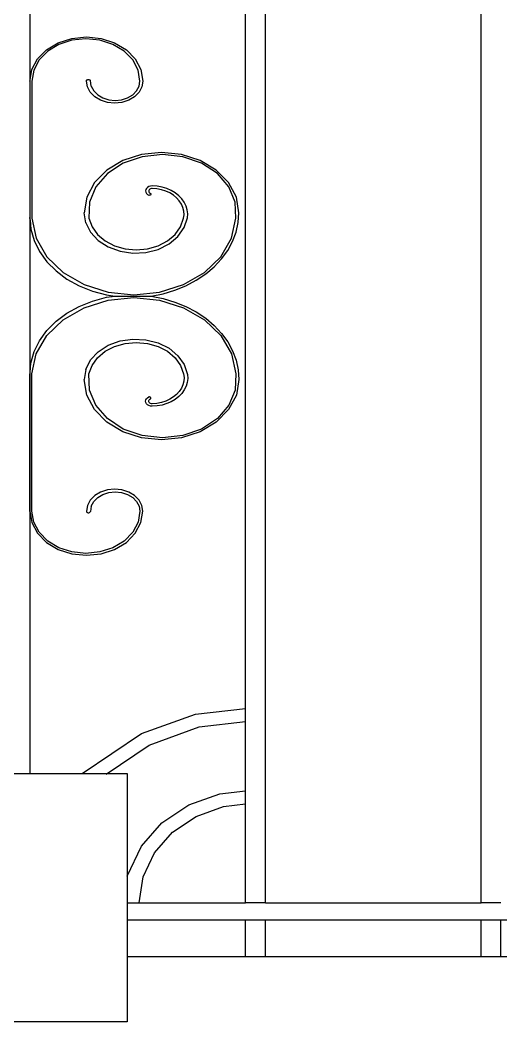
# Model space of a CAD drawing. Header units: millimetres. Extents: x 173236 to 801264, y -94969 to 615039.
# Drawn here: x 396359 to 396649, y -1874 to -1269 of the extents above; entities that cross this region are included whole.
import ezdxf

# ---------------------------------------------------------------- set-up
doc = ezdxf.new("R2010")
doc.units = ezdxf.units.MM
doc.header["$MEASUREMENT"] = 0
for name, color, linetype in [('VOX-A-ELEV-1-NEAR', 130, 'Continuous'), ('VOX-A-ELEV-3', 135, 'Continuous'), ('VOX-A-WALL-PATT', 233, 'Continuous')]:
    doc.layers.add(name, color=color, linetype=linetype)

# ---------------------------------------------------------------- blocks, each defined once
blk = doc.blocks.new('west stsircase')
at = {"layer": 'VOX-A-WALL-PATT'}
for p, q in [((1460052.16, -954.92), (1460052.16, -717.63)), ((1460182.16, -1334.49), (1460182.16, -717.63)), ((1460194.16, -1451.85), (1460194.16, -717.63)), ((1460324.16, -1451.85), (1460324.16, -717.63)), ((1460069.06, -932.68), (1460077.28, -930.02)), ((1460077.4, -931.14), (1460069.53, -933.69)), ((1460077.28, -930.02), (1460086.11, -929.11)), ((1460085.83, -930.28), (1460077.4, -931.14)), ((1460094.27, -931.14), (1460085.83, -930.28)), ((1460086.11, -929.11), (1460094.93, -930.02)), ((1460102.13, -933.69), (1460094.27, -931.14)), ((1460094.93, -930.02), (1460103.15, -932.68)), ((1460056.59, -942.43), (1460062.01, -936.91)), ((1460062.01, -936.91), (1460069.06, -932.68)), ((1460069.53, -933.69), (1460062.78, -937.74)), ((1460108.88, -937.74), (1460102.13, -933.69)), ((1460103.15, -932.68), (1460110.21, -936.91)), ((1460110.21, -936.91), (1460115.62, -942.43)), ((1460053.18, -948.86), (1460056.59, -942.43)), ((1460057.61, -943.02), (1460054.35, -949.16)), ((1460062.78, -937.74), (1460057.61, -943.02)), ((1460114.06, -943.02), (1460108.88, -937.74)), ((1460117.31, -949.16), (1460114.06, -943.02)), ((1460115.62, -942.43), (1460119.03, -948.86)), ((1460052.16, -954.92), (1460053.18, -948.86)), ((1460054.35, -949.16), (1460053.24, -955.76)), ((1460118.42, -955.76), (1460117.31, -949.16)), ((1460119.03, -948.86), (1460120.19, -955.76)), ((1460052.02, -955.76), (1460052.16, -954.92)), ((1460052.02, -955.76), (1460052.02, -1038.13)), ((1460052.16, -1039.62), (1460052.16, -954.92)), ((1460053.24, -955.76), (1460053.24, -1038.62)), ((1460086.11, -955.76), (1460086.15, -955.51)), ((1460086.69, -959.21), (1460086.11, -955.76)), ((1460086.15, -955.51), (1460086.27, -955.28)), ((1460086.27, -955.28), (1460086.46, -955.09)), ((1460086.46, -955.09), (1460086.71, -954.93)), ((1460086.71, -954.93), (1460087.01, -954.84)), ((1460087.01, -954.84), (1460087.32, -954.81)), ((1460087.32, -954.81), (1460087.64, -954.84)), ((1460087.64, -954.84), (1460087.93, -954.93)), ((1460087.93, -954.93), (1460088.18, -955.09)), ((1460088.18, -955.09), (1460088.37, -955.28)), ((1460088.37, -955.28), (1460088.5, -955.51)), ((1460089.05, -958.78), (1460088.5, -955.51)), ((1460117.91, -958.78), (1460118.42, -955.76)), ((1460120.19, -955.76), (1460119.61, -959.21)), ((1460088.39, -962.42), (1460086.69, -959.21)), ((1460089.05, -958.78), (1460090.54, -961.6)), ((1460090.54, -961.6), (1460092.91, -964.02)), ((1460114.05, -964.02), (1460116.42, -961.6)), ((1460116.42, -961.6), (1460117.91, -958.78)), ((1460119.61, -959.21), (1460117.9, -962.42)), ((1460091.1, -965.18), (1460088.39, -962.42)), ((1460094.63, -967.3), (1460091.1, -965.18)), ((1460092.91, -964.02), (1460096.01, -965.88)), ((1460098.74, -968.63), (1460094.63, -967.3)), ((1460096.01, -965.88), (1460099.61, -967.04)), ((1460099.61, -967.04), (1460103.48, -967.44)), ((1460103.48, -967.44), (1460107.35, -967.04)), ((1460107.35, -967.04), (1460110.95, -965.88)), ((1460111.67, -967.3), (1460107.56, -968.63)), ((1460110.95, -965.88), (1460114.05, -964.02)), ((1460115.2, -965.18), (1460111.67, -967.3)), ((1460117.9, -962.42), (1460115.2, -965.18)), ((1460103.15, -969.08), (1460098.74, -968.63)), ((1460107.56, -968.63), (1460103.15, -969.08)), ((1460108.14, -1003.7), (1460098.47, -1009.49)), ((1460119.4, -1000.05), (1460108.14, -1003.7)), ((1460119.66, -1001.4), (1460108.31, -1005.36)), ((1460131.48, -998.81), (1460119.4, -1000.05)), ((1460131.95, -1000.05), (1460119.66, -1001.4)), ((1460143.56, -1000.05), (1460131.48, -998.81)), ((1460144.25, -1001.4), (1460131.95, -1000.05)), ((1460154.81, -1003.7), (1460143.56, -1000.05)), ((1460155.59, -1005.36), (1460144.25, -1001.4)), ((1460164.48, -1009.49), (1460154.81, -1003.7)), ((1460098.47, -1009.49), (1460091.06, -1017.05)), ((1460108.31, -1005.36), (1460098.81, -1011.61)), ((1460165.1, -1011.61), (1460155.59, -1005.36)), ((1460171.9, -1017.05), (1460164.48, -1009.49)), ((1460098.81, -1011.61), (1460091.88, -1019.67)), ((1460172.02, -1019.67), (1460165.1, -1011.61)), ((1460091.06, -1017.05), (1460086.39, -1025.85)), ((1460091.88, -1019.67), (1460088.07, -1028.91)), ((1460121.97, -1021.31), (1460121.84, -1022.1)), ((1460121.84, -1022.1), (1460121.97, -1022.89)), ((1460122.36, -1020.58), (1460121.97, -1021.31)), ((1460122.98, -1019.95), (1460122.36, -1020.58)), ((1460123.78, -1019.47), (1460122.98, -1019.95)), ((1460123.81, -1021.76), (1460123.72, -1022.18)), ((1460123.72, -1022.18), (1460123.77, -1022.6)), ((1460124.72, -1019.17), (1460123.78, -1019.47)), ((1460124.03, -1021.38), (1460123.81, -1021.76)), ((1460124.37, -1021.05), (1460124.03, -1021.38)), ((1460124.81, -1020.8), (1460124.37, -1021.05)), ((1460125.72, -1019.06), (1460124.72, -1019.17)), ((1460125.31, -1020.65), (1460124.81, -1020.8)), ((1460125.85, -1020.61), (1460125.31, -1020.65)), ((1460128.77, -1019.28), (1460125.72, -1019.06)), ((1460128.64, -1020.85), (1460125.85, -1020.61)), ((1460131.35, -1021.39), (1460128.64, -1020.85)), ((1460131.74, -1019.82), (1460128.77, -1019.28)), ((1460133.95, -1022.22), (1460131.35, -1021.39)), ((1460134.59, -1020.68), (1460131.74, -1019.82)), ((1460136.37, -1023.33), (1460133.95, -1022.22)), ((1460137.26, -1021.84), (1460134.59, -1020.68)), ((1460139.7, -1023.28), (1460137.26, -1021.84)), ((1460176.56, -1025.85), (1460171.9, -1017.05)), ((1460175.83, -1028.91), (1460172.02, -1019.67)), ((1460086.39, -1025.85), (1460084.8, -1035.3)), ((1460121.97, -1022.89), (1460122.36, -1023.62)), ((1460122.36, -1023.62), (1460122.98, -1024.25)), ((1460122.98, -1024.25), (1460123.78, -1024.73)), ((1460123.77, -1022.6), (1460123.96, -1023)), ((1460124.02, -1024.76), (1460123.78, -1024.73)), ((1460123.96, -1023), (1460124.28, -1023.34)), ((1460124.26, -1024.73), (1460124.02, -1024.76)), ((1460124.48, -1024.66), (1460124.26, -1024.73)), ((1460124.28, -1023.34), (1460124.5, -1023.41)), ((1460124.68, -1024.55), (1460124.48, -1024.66)), ((1460124.5, -1023.41), (1460124.69, -1023.53)), ((1460124.83, -1024.4), (1460124.68, -1024.55)), ((1460124.69, -1023.53), (1460124.84, -1023.68)), ((1460124.92, -1024.23), (1460124.83, -1024.4)), ((1460124.84, -1023.68), (1460124.93, -1023.86)), ((1460124.95, -1024.04), (1460124.92, -1024.23)), ((1460124.93, -1023.86), (1460124.95, -1024.04)), ((1460138.56, -1024.7), (1460136.37, -1023.33)), ((1460140.49, -1026.29), (1460138.56, -1024.7)), ((1460141.86, -1024.97), (1460139.7, -1023.28)), ((1460142.11, -1028.08), (1460140.49, -1026.29)), ((1460143.69, -1026.88), (1460141.86, -1024.97)), ((1460143.4, -1030.02), (1460142.11, -1028.08)), ((1460145.17, -1028.97), (1460143.69, -1026.88)), ((1460178.15, -1035.3), (1460176.56, -1025.85)), ((1460088.07, -1028.91), (1460087.67, -1038.62)), ((1460144.32, -1032.09), (1460143.4, -1030.02)), ((1460144.87, -1034.24), (1460144.32, -1032.09)), ((1460145.02, -1036.43), (1460144.87, -1034.24)), ((1460146.26, -1031.2), (1460145.17, -1028.97)), ((1460146.95, -1033.53), (1460146.26, -1031.2)), ((1460147.21, -1035.91), (1460146.95, -1033.53)), ((1460176.23, -1038.62), (1460175.83, -1028.91)), ((1460052.16, -1039.62), (1460052.02, -1038.13)), ((1460052.16, -1039.62), (1460052.68, -1045.17)), ((1460052.16, -1131.57), (1460052.16, -1039.62)), ((1460053.24, -1038.62), (1460055.87, -1050.67)), ((1460085.79, -1041.38), (1460084.8, -1035.3)), ((1460087.67, -1038.62), (1460089.52, -1043.73)), ((1460142.94, -1043.73), (1460144.78, -1038.62)), ((1460144.78, -1038.62), (1460145.02, -1036.43)), ((1460145.12, -1044.24), (1460147.05, -1038.3)), ((1460147.05, -1038.3), (1460147.21, -1035.91)), ((1460173.6, -1050.67), (1460176.23, -1038.62)), ((1460177.72, -1041.17), (1460178.15, -1035.3)), ((1460052.68, -1045.17), (1460054.65, -1052.06)), ((1460085.79, -1041.38), (1460088.67, -1047.07)), ((1460089.52, -1043.73), (1460092.84, -1048.37)), ((1460139.62, -1048.37), (1460142.94, -1043.73)), ((1460141.36, -1049.61), (1460145.12, -1044.24)), ((1460176.43, -1046.96), (1460177.72, -1041.17)), ((1460054.65, -1052.06), (1460057.88, -1058.66)), ((1460055.87, -1050.67), (1460062.31, -1061.82)), ((1460088.67, -1047.07), (1460093.28, -1052.03)), ((1460092.84, -1048.37), (1460097.45, -1052.27)), ((1460093.28, -1052.03), (1460099.33, -1055.93)), ((1460097.45, -1052.27), (1460103.1, -1055.23)), ((1460129.35, -1055.23), (1460135, -1052.27)), ((1460135, -1052.27), (1460139.62, -1048.37)), ((1460136, -1054.09), (1460141.36, -1049.61)), ((1460167.17, -1061.82), (1460173.6, -1050.67)), ((1460174.3, -1052.6), (1460176.43, -1046.96)), ((1460099.33, -1055.93), (1460106.42, -1058.54)), ((1460103.1, -1055.23), (1460109.48, -1057.06)), ((1460106.42, -1058.54), (1460114.12, -1059.68)), ((1460109.48, -1057.06), (1460116.23, -1057.69)), ((1460116.23, -1057.69), (1460122.98, -1057.06)), ((1460121.94, -1059.28), (1460129.39, -1057.38)), ((1460122.98, -1057.06), (1460129.35, -1055.23)), ((1460129.39, -1057.38), (1460136, -1054.09)), ((1460167.65, -1063.12), (1460171.36, -1058.01)), ((1460171.36, -1058.01), (1460174.3, -1052.6)), ((1460057.88, -1058.66), (1460062.31, -1064.81)), ((1460062.31, -1061.82), (1460072.13, -1071.34)), ((1460114.12, -1059.68), (1460121.94, -1059.28)), ((1460157.34, -1071.34), (1460167.17, -1061.82)), ((1460163.21, -1067.87), (1460167.65, -1063.12)), ((1460062.31, -1064.81), (1460067.84, -1070.4)), ((1460067.84, -1070.4), (1460074.35, -1075.3)), ((1460158.1, -1072.19), (1460163.21, -1067.87)), ((1460072.13, -1071.34), (1460084.7, -1078.62)), ((1460074.35, -1075.3), (1460081.71, -1079.4)), ((1460144.77, -1078.62), (1460157.34, -1071.34)), ((1460146.17, -1079.32), (1460152.4, -1076.02)), ((1460152.4, -1076.02), (1460158.1, -1072.19)), ((1460081.71, -1079.4), (1460089.75, -1082.61)), ((1460084.7, -1078.62), (1460099.22, -1083.18)), ((1460089.75, -1082.61), (1460098.3, -1084.88)), ((1460130.25, -1083.18), (1460144.77, -1078.62)), ((1460132.48, -1084.14), (1460139.5, -1082.04)), ((1460139.5, -1082.04), (1460146.17, -1079.32)), ((1460081.71, -1091.8), (1460089.75, -1088.58)), ((1460084.7, -1092.57), (1460099.22, -1088.01)), ((1460089.75, -1088.58), (1460098.3, -1086.31)), ((1460098.3, -1084.88), (1460103.32, -1085.6)), ((1460098.3, -1086.31), (1460103.32, -1085.6)), ((1460099.22, -1083.18), (1460114.74, -1084.74)), ((1460099.22, -1088.01), (1460114.74, -1086.46)), ((1460103.32, -1085.6), (1460125.2, -1085.6)), ((1460114.74, -1084.74), (1460130.25, -1083.18)), ((1460114.74, -1086.46), (1460130.25, -1088.01)), ((1460125.2, -1085.6), (1460132.48, -1084.14)), ((1460125.2, -1085.6), (1460132.48, -1087.06)), ((1460130.25, -1088.01), (1460144.77, -1092.57)), ((1460132.48, -1087.06), (1460139.5, -1089.16)), ((1460072.13, -1099.85), (1460084.7, -1092.57)), ((1460074.35, -1095.9), (1460081.71, -1091.8)), ((1460139.5, -1089.16), (1460146.17, -1091.87)), ((1460144.77, -1092.57), (1460157.34, -1099.85)), ((1460146.17, -1091.87), (1460152.4, -1095.17)), ((1460062.31, -1109.37), (1460072.13, -1099.85)), ((1460062.31, -1106.38), (1460067.84, -1100.79)), ((1460067.84, -1100.79), (1460074.35, -1095.9)), ((1460152.4, -1095.17), (1460158.1, -1099)), ((1460157.34, -1099.85), (1460167.17, -1109.37)), ((1460158.1, -1099), (1460163.21, -1103.32)), ((1460057.88, -1112.53), (1460062.31, -1106.38)), ((1460163.21, -1103.32), (1460167.65, -1108.07)), ((1460054.65, -1119.13), (1460057.88, -1112.53)), ((1460055.87, -1120.52), (1460062.31, -1109.37)), ((1460099.33, -1115.26), (1460106.42, -1112.66)), ((1460106.42, -1112.66), (1460114.12, -1111.52)), ((1460114.12, -1111.52), (1460121.94, -1111.91)), ((1460121.94, -1111.91), (1460129.39, -1113.81)), ((1460167.17, -1109.37), (1460173.6, -1120.52)), ((1460167.65, -1108.07), (1460171.36, -1113.18)), ((1460092.84, -1122.82), (1460097.45, -1118.92)), ((1460093.28, -1119.16), (1460099.33, -1115.26)), ((1460097.45, -1118.92), (1460103.1, -1115.97)), ((1460103.1, -1115.97), (1460109.48, -1114.13)), ((1460109.48, -1114.13), (1460116.23, -1113.5)), ((1460116.23, -1113.5), (1460122.98, -1114.13)), ((1460122.98, -1114.13), (1460129.35, -1115.97)), ((1460129.35, -1115.97), (1460135, -1118.92)), ((1460129.39, -1113.81), (1460136, -1117.11)), ((1460135, -1118.92), (1460139.62, -1122.82)), ((1460136, -1117.11), (1460141.36, -1121.58)), ((1460171.36, -1113.18), (1460174.3, -1118.59)), ((1460174.3, -1118.59), (1460176.43, -1124.23)), ((1460052.68, -1126.02), (1460054.65, -1119.13)), ((1460053.24, -1132.58), (1460055.87, -1120.52)), ((1460085.79, -1129.82), (1460088.67, -1124.12)), ((1460088.67, -1124.12), (1460093.28, -1119.16)), ((1460089.52, -1127.46), (1460092.84, -1122.82)), ((1460139.62, -1122.82), (1460142.94, -1127.46)), ((1460141.36, -1121.58), (1460145.12, -1126.96)), ((1460173.6, -1120.52), (1460176.23, -1132.58)), ((1460176.43, -1124.23), (1460177.72, -1130.02)), ((1460052.16, -1131.57), (1460052.68, -1126.02)), ((1460085.79, -1129.82), (1460084.8, -1135.89)), ((1460087.67, -1132.58), (1460089.52, -1127.46)), ((1460142.94, -1127.46), (1460144.78, -1132.58)), ((1460145.12, -1126.96), (1460147.05, -1132.9)), ((1460177.72, -1130.02), (1460178.15, -1135.89)), ((1460052.02, -1133.07), (1460052.16, -1131.57)), ((1460052.02, -1215.44), (1460052.02, -1133.07)), ((1460052.16, -1216.27), (1460052.16, -1131.57)), ((1460053.24, -1215.44), (1460053.24, -1132.58)), ((1460086.39, -1145.34), (1460084.8, -1135.89)), ((1460088.07, -1142.28), (1460087.67, -1132.58)), ((1460144.87, -1136.95), (1460144.32, -1139.1)), ((1460144.78, -1132.58), (1460145.02, -1134.76)), ((1460145.02, -1134.76), (1460144.87, -1136.95)), ((1460147.21, -1135.28), (1460146.95, -1137.66)), ((1460147.05, -1132.9), (1460147.21, -1135.28)), ((1460176.23, -1132.58), (1460175.83, -1142.28)), ((1460178.15, -1135.89), (1460176.56, -1145.34)), ((1460091.88, -1151.52), (1460088.07, -1142.28)), ((1460142.11, -1143.12), (1460140.49, -1144.9)), ((1460143.4, -1141.17), (1460142.11, -1143.12)), ((1460144.32, -1139.1), (1460143.4, -1141.17)), ((1460145.17, -1142.22), (1460143.69, -1144.31)), ((1460146.26, -1139.99), (1460145.17, -1142.22)), ((1460146.95, -1137.66), (1460146.26, -1139.99)), ((1460175.83, -1142.28), (1460172.02, -1151.52)), ((1460091.06, -1154.14), (1460086.39, -1145.34)), ((1460121.84, -1149.09), (1460121.97, -1148.31)), ((1460121.97, -1149.88), (1460121.84, -1149.09)), ((1460121.97, -1148.31), (1460122.36, -1147.58)), ((1460122.36, -1147.58), (1460122.98, -1146.95)), ((1460122.98, -1146.95), (1460123.78, -1146.46)), ((1460123.72, -1149.01), (1460123.77, -1148.59)), ((1460123.81, -1149.43), (1460123.72, -1149.01)), ((1460123.77, -1148.59), (1460123.96, -1148.2)), ((1460124.02, -1146.44), (1460123.78, -1146.46)), ((1460123.96, -1148.2), (1460124.28, -1147.85)), ((1460124.26, -1146.46), (1460124.02, -1146.44)), ((1460124.48, -1146.53), (1460124.26, -1146.46)), ((1460124.28, -1147.85), (1460124.5, -1147.78)), ((1460124.68, -1146.64), (1460124.48, -1146.53)), ((1460124.5, -1147.78), (1460124.69, -1147.66)), ((1460124.83, -1146.79), (1460124.68, -1146.64)), ((1460124.69, -1147.66), (1460124.84, -1147.51)), ((1460124.92, -1146.96), (1460124.83, -1146.79)), ((1460124.84, -1147.51), (1460124.93, -1147.34)), ((1460124.95, -1147.15), (1460124.92, -1146.96)), ((1460124.93, -1147.34), (1460124.95, -1147.15)), ((1460133.95, -1148.97), (1460131.35, -1149.8)), ((1460136.37, -1147.86), (1460133.95, -1148.97)), ((1460138.56, -1146.5), (1460136.37, -1147.86)), ((1460139.7, -1147.91), (1460137.26, -1149.35)), ((1460140.49, -1144.9), (1460138.56, -1146.5)), ((1460141.86, -1146.22), (1460139.7, -1147.91)), ((1460143.69, -1144.31), (1460141.86, -1146.22)), ((1460176.56, -1145.34), (1460171.9, -1154.14)), ((1460098.47, -1161.7), (1460091.06, -1154.14)), ((1460098.81, -1159.58), (1460091.88, -1151.52)), ((1460122.36, -1150.61), (1460121.97, -1149.88)), ((1460122.98, -1151.24), (1460122.36, -1150.61)), ((1460123.78, -1151.72), (1460122.98, -1151.24)), ((1460124.72, -1152.03), (1460123.78, -1151.72)), ((1460124.03, -1149.81), (1460123.81, -1149.43)), ((1460124.37, -1150.14), (1460124.03, -1149.81)), ((1460124.81, -1150.39), (1460124.37, -1150.14)), ((1460125.72, -1152.13), (1460124.72, -1152.03)), ((1460125.31, -1150.54), (1460124.81, -1150.39)), ((1460125.85, -1150.58), (1460125.31, -1150.54)), ((1460128.77, -1151.92), (1460125.72, -1152.13)), ((1460128.64, -1150.34), (1460125.85, -1150.58)), ((1460131.35, -1149.8), (1460128.64, -1150.34)), ((1460131.74, -1151.37), (1460128.77, -1151.92)), ((1460134.59, -1150.51), (1460131.74, -1151.37)), ((1460137.26, -1149.35), (1460134.59, -1150.51)), ((1460171.9, -1154.14), (1460164.48, -1161.7)), ((1460172.02, -1151.52), (1460165.1, -1159.58)), ((1460108.31, -1165.83), (1460098.81, -1159.58)), ((1460165.1, -1159.58), (1460155.59, -1165.83)), ((1460108.14, -1167.5), (1460098.47, -1161.7)), ((1460119.66, -1169.79), (1460108.31, -1165.83)), ((1460155.59, -1165.83), (1460144.25, -1169.79)), ((1460164.48, -1161.7), (1460154.81, -1167.5)), ((1460119.4, -1171.14), (1460108.14, -1167.5)), ((1460131.48, -1172.39), (1460119.4, -1171.14)), ((1460131.95, -1171.14), (1460119.66, -1169.79)), ((1460143.56, -1171.14), (1460131.48, -1172.39)), ((1460144.25, -1169.79), (1460131.95, -1171.14)), ((1460154.81, -1167.5), (1460143.56, -1171.14)), ((1460098.74, -1202.57), (1460094.63, -1203.9)), ((1460103.15, -1202.11), (1460098.74, -1202.57)), ((1460099.61, -1204.15), (1460103.48, -1203.75)), ((1460107.56, -1202.57), (1460103.15, -1202.11)), ((1460103.48, -1203.75), (1460107.35, -1204.15)), ((1460111.67, -1203.9), (1460107.56, -1202.57)), ((1460088.39, -1208.77), (1460086.69, -1211.99)), ((1460091.1, -1206.01), (1460088.39, -1208.77)), ((1460089.05, -1212.41), (1460090.54, -1209.59)), ((1460090.54, -1209.59), (1460092.91, -1207.17)), ((1460094.63, -1203.9), (1460091.1, -1206.01)), ((1460092.91, -1207.17), (1460096.01, -1205.32)), ((1460096.01, -1205.32), (1460099.61, -1204.15)), ((1460107.35, -1204.15), (1460110.95, -1205.32)), ((1460110.95, -1205.32), (1460114.05, -1207.17)), ((1460115.2, -1206.01), (1460111.67, -1203.9)), ((1460114.05, -1207.17), (1460116.42, -1209.59)), ((1460117.9, -1208.77), (1460115.2, -1206.01)), ((1460116.42, -1209.59), (1460117.91, -1212.41)), ((1460119.61, -1211.99), (1460117.9, -1208.77)), ((1460052.16, -1216.27), (1460052.02, -1215.44)), ((1460054.35, -1222.03), (1460053.24, -1215.44)), ((1460086.69, -1211.99), (1460086.11, -1215.44)), ((1460086.11, -1215.44), (1460086.15, -1215.68)), ((1460086.15, -1215.68), (1460086.27, -1215.91)), ((1460088.37, -1215.91), (1460088.5, -1215.68)), ((1460089.05, -1212.41), (1460088.5, -1215.68)), ((1460118.42, -1215.44), (1460117.31, -1222.03)), ((1460117.91, -1212.41), (1460118.42, -1215.44)), ((1460119.03, -1222.33), (1460120.19, -1215.44)), ((1460120.19, -1215.44), (1460119.61, -1211.99)), ((1460052.16, -1216.27), (1460053.18, -1222.33)), ((1460052.16, -1373.82), (1460052.16, -1216.27)), ((1460086.27, -1215.91), (1460086.46, -1216.11)), ((1460086.46, -1216.11), (1460086.71, -1216.26)), ((1460086.71, -1216.26), (1460087.01, -1216.35)), ((1460087.01, -1216.35), (1460087.32, -1216.39)), ((1460087.32, -1216.39), (1460087.64, -1216.35)), ((1460087.64, -1216.35), (1460087.93, -1216.26)), ((1460087.93, -1216.26), (1460088.18, -1216.11)), ((1460088.18, -1216.11), (1460088.37, -1215.91)), ((1460053.18, -1222.33), (1460056.59, -1228.76)), ((1460057.61, -1228.18), (1460054.35, -1222.03)), ((1460117.31, -1222.03), (1460114.06, -1228.18)), ((1460115.62, -1228.76), (1460119.03, -1222.33)), ((1460056.59, -1228.76), (1460062.01, -1234.28)), ((1460062.78, -1233.45), (1460057.61, -1228.18)), ((1460069.53, -1237.5), (1460062.78, -1233.45)), ((1460108.88, -1233.45), (1460102.13, -1237.5)), ((1460114.06, -1228.18), (1460108.88, -1233.45)), ((1460110.21, -1234.28), (1460115.62, -1228.76)), ((1460062.01, -1234.28), (1460069.06, -1238.51)), ((1460069.06, -1238.51), (1460077.28, -1241.18)), ((1460077.4, -1240.05), (1460069.53, -1237.5)), ((1460085.83, -1240.92), (1460077.4, -1240.05)), ((1460094.27, -1240.05), (1460085.83, -1240.92)), ((1460102.13, -1237.5), (1460094.27, -1240.05)), ((1460094.93, -1241.18), (1460103.15, -1238.51)), ((1460103.15, -1238.51), (1460110.21, -1234.28)), ((1460077.28, -1241.18), (1460086.11, -1242.08)), ((1460086.11, -1242.08), (1460094.93, -1241.18)), ((1460151.88, -1337.99), (1460182.16, -1334.49)), ((1460182.16, -1342.45), (1460182.16, -1334.49)), ((1460119.43, -1349.76), (1460151.88, -1337.99)), ((1460154.23, -1345.67), (1460182.16, -1342.45)), ((1460182.16, -1384.2), (1460182.16, -1342.45)), ((1460123.97, -1356.65), (1460154.23, -1345.67)), ((1460083.65, -1373.82), (1460119.43, -1349.76)), ((1460097.99, -1374.12), (1460123.97, -1356.65)), ((1460166.56, -1386), (1460182.16, -1384.2)), ((1460182.16, -1392.15), (1460182.16, -1384.2)), ((1460147.8, -1392.81), (1460166.56, -1386)), ((1460131.69, -1403.64), (1460147.8, -1392.81)), ((1460152.34, -1399.7), (1460168.91, -1393.68)), ((1460168.91, -1393.68), (1460182.16, -1392.15)), ((1460182.16, -1451.85), (1460182.16, -1392.15)), ((1460138.11, -1409.27), (1460152.34, -1399.7)), ((1460119.32, -1417.76), (1460131.69, -1403.64)), ((1460127.18, -1421.74), (1460138.11, -1409.27)), ((1460110.77, -1435.84), (1460119.32, -1417.76)), ((1460120.32, -1436.26), (1460127.18, -1421.74)), ((1460117.98, -1451.85), (1460120.32, -1436.26)), ((1460110.77, -1451.85), (1460117.98, -1451.85)), ((1460117.98, -1451.85), (1460182.16, -1451.85)), ((1460194.16, -1451.85), (1460182.16, -1451.85)), ((1460194.16, -1451.85), (1460324.16, -1451.85)), ((1460336.16, -1451.85), (1460324.16, -1451.85)), ((1460182.16, -1462.36), (1460110.77, -1462.36)), ((1460182.16, -1484.26), (1460182.16, -1462.36)), ((1460194.16, -1462.36), (1460182.16, -1462.36)), ((1460324.16, -1462.36), (1460194.16, -1462.36)), ((1460194.16, -1484.26), (1460194.16, -1462.36)), ((1460324.16, -1484.26), (1460324.16, -1462.36)), ((1460336.16, -1462.36), (1460324.16, -1462.36)), ((1460608.16, -1462.36), (1460336.16, -1462.36)), ((1460336.16, -1484.26), (1460336.16, -1462.36)), ((1460110.77, -1484.26), (1460182.16, -1484.26)), ((1460182.16, -1484.26), (1460194.16, -1484.26)), ((1460194.16, -1484.26), (1460324.16, -1484.26)), ((1460324.16, -1484.26), (1460336.16, -1484.26)), ((1460336.16, -1484.26), (1460608.16, -1484.26))]:
    blk.add_line(p, q, dxfattribs=at)

msp = doc.modelspace()

# ---------------------------------------------------------------- linework, layer by layer
at = {"layer": 'VOX-A-ELEV-3'}
msp.add_lwpolyline([(390297.65, -1723.82), (396423.29, -1723.82), (396423.29, -1873.82), (389118.74, -1873.82), (389118.74, -1723.82), (390297.65, -1723.82)], dxfattribs=at)

# ---------------------------------------------------------------- block references
at = {"layer": 'VOX-A-ELEV-1-NEAR'}
msp.add_blockref('west stsircase', (-1063687.48, -350), dxfattribs=at)

doc.saveas('drawing.dxf')
